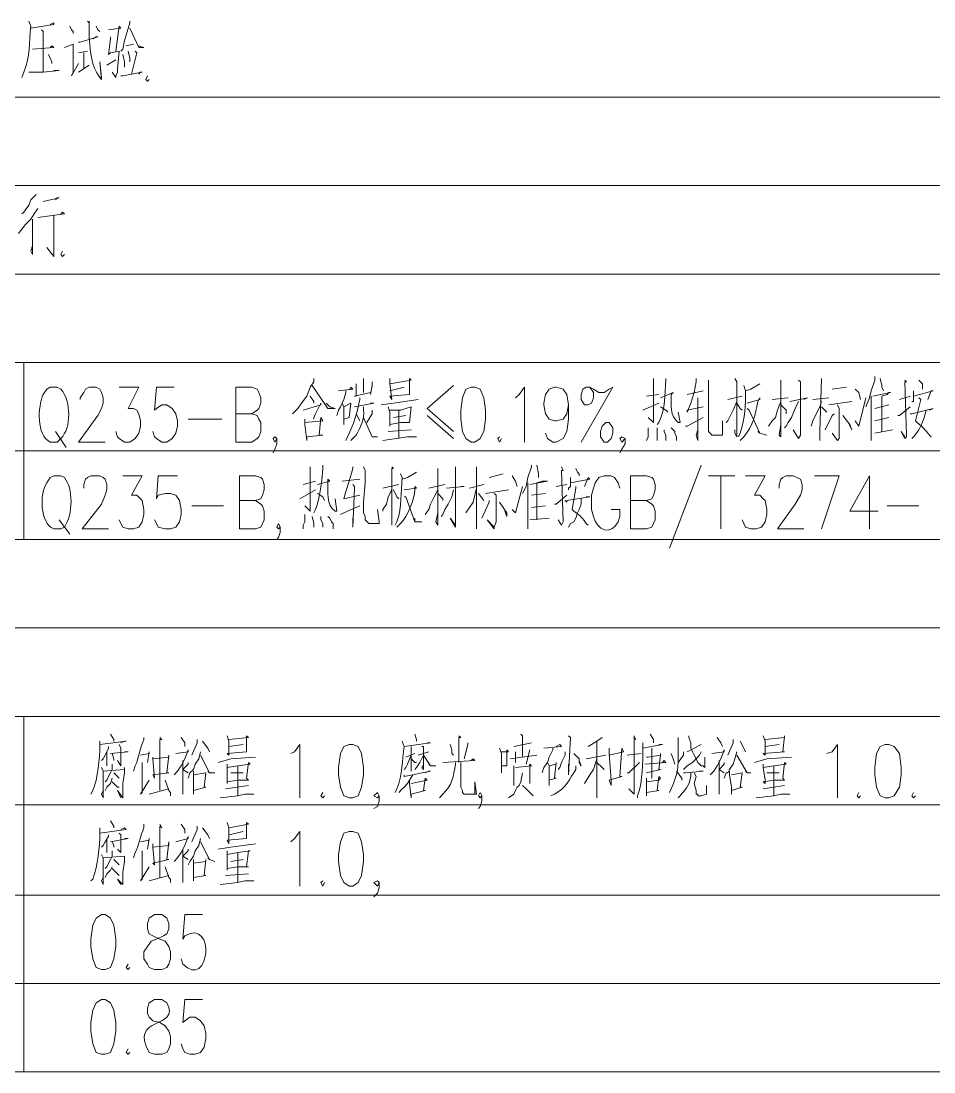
# Model space of a CAD drawing. Header units: millimetres. Extents: x 0 to 819, y 0 to 1152.
# Drawn here: x 638.4 to 731.2, y 905 to 1011.9 of the extents above; entities that cross this region are included whole.
import ezdxf

# ---------------------------------------------------------------- set-up
doc = ezdxf.new("R2010")
doc.units = ezdxf.units.MM
doc.layers.add('1', color=7, linetype='Continuous')

msp = doc.modelspace()

# ---------------------------------------------------------------- linework, layer by layer
at = {"layer": '1', "color": 0, "lineweight": 9}
for points in [[(639.36, 1011.201732), (641.7, 1011.561732), (641.7, 1011.741732), (641.34, 1011.561732)], [(649.44, 1011.921732), (649.44, 1011.741732), (649.08, 1010.481732), (648.9, 1009.941732), (648.72, 1009.041732), (648.54, 1008.861732)], [(640.44, 1011.021732), (640.62, 1010.841732), (640.62, 1010.841732), (640.62, 1006.701732)], [(643.32, 1011.381732), (643.5, 1011.021732), (643.68, 1010.841732), (643.68, 1010.661732)], [(646.02, 1011.381732), (646.2, 1011.021732), (646.38, 1010.841732)], [(647.28, 1011.021732), (648.54, 1011.201732), (648.36, 1011.381732), (648, 1008.861732)], [(649.44, 1011.201732), (650.34, 1009.221732), (650.88, 1009.221732), (650.34, 1009.401732)], [(639.54, 1009.041732), (641.7, 1009.221732), (641.52, 1009.401732), (641.34, 1009.221732)], [(642.78, 1009.221732), (643.68, 1009.581732), (643.68, 1009.581732), (643.68, 1009.401732), (643.68, 1006.701732), (643.5, 1006.341732), (644.22, 1007.601732)], [(644.22, 1009.761732), (644.4, 1009.761732), (644.4, 1009.761732), (646.2, 1010.301732), (646.02, 1010.301732), (645.66, 1010.121732)], [(647.46, 1010.301732), (647.46, 1010.121732), (647.28, 1008.501732), (647.28, 1008.501732), (647.46, 1008.681732), (648.36, 1008.861732), (648.36, 1008.861732), (648.18, 1007.061732), (648.18, 1006.701732), (648, 1006.341732), (648, 1006.161732), (647.64, 1006.701732)], [(649.8, 1009.581732), (649.08, 1009.401732)], [(641.16, 1008.501732), (641.34, 1008.141732), (641.52, 1007.781732), (641.52, 1007.601732)], [(644.22, 1008.681732), (645.12, 1008.861732)], [(644.76, 1008.681732), (644.76, 1007.061732)], [(648.72, 1008.501732), (648.9, 1007.781732), (648.9, 1007.241732)], [(649.26, 1008.861732), (649.44, 1008.141732), (649.44, 1007.781732)], [(649.98, 1008.861732), (650.16, 1008.681732), (649.62, 1006.521732)], [(644.22, 1006.701732), (645.3, 1007.421732)], [(647.1, 1007.421732), (648, 1007.961732)], [(639.18, 1006.701732), (640.62, 1006.701732), (642.24, 1006.881732), (642.06, 1006.881732), (641.7, 1006.881732)], [(648.54, 1006.341732), (648.54, 1006.341732), (648.72, 1006.341732), (650.7, 1006.701732), (650.52, 1006.701732), (650.34, 1006.521732)], [(651.24, 1006.341732), (651.06, 1005.981732), (651.24, 1005.801732), (651.42, 1005.981732)], [(819, 1004.181732), (569.34, 1004.181732)], [(819, 995.181732), (569.34, 995.181732)], [(639.9, 994.281732), (639.36, 993.741732), (639.18, 993.201732), (638.64, 992.481732), (638.46, 992.301732)], [(640.62, 993.561732), (642.24, 993.921732), (642.06, 993.921732), (641.88, 993.741732)], [(640.08, 992.841732), (639.72, 992.301732), (639.36, 991.761732), (638.82, 991.221732), (638.1, 990.321732)], [(640.08, 991.941732), (642.78, 992.301732), (642.6, 992.481732), (642.42, 992.301732)], [(639.54, 991.761732), (639.54, 988.161732), (639.36, 988.521732), (639.54, 989.061732)], [(641.7, 992.121732), (641.7, 987.981732), (640.98, 988.881732)], [(642.6, 988.521732), (642.42, 988.161732), (642.6, 987.981732), (642.78, 988.161732)], [(819, 977.181732), (569.34, 977.181732)], [(638.64, 977.181732), (638.64, 959.181732)], [(668.16, 975.561732), (668.16, 975.201732), (667.8, 974.661732), (667.44, 973.761732), (666.9, 973.041732), (666.54, 972.501732), (666, 971.961732)], [(673.2, 975.561732), (673.2, 975.201732), (673.2, 974.121732)], [(674.1, 975.201732), (674.1, 974.841732), (673.92, 973.941732)], [(675.9, 975.561732), (675.9, 975.021732), (676.08, 973.401732), (675.9, 973.761732), (677.88, 973.941732), (677.88, 973.941732), (677.88, 975.561732), (678.06, 975.381732), (675.9, 975.021732)], [(702.72, 975.561732), (702.72, 971.061732), (702.18, 971.601732)], [(707.04, 975.561732), (707.04, 975.201732), (706.86, 974.121732), (706.5, 973.041732), (706.14, 972.141732), (706.14, 972.141732), (706.14, 972.321732), (707.76, 972.681732)], [(708.3, 975.381732), (708.3, 975.201732), (708.3, 975.021732), (708.3, 973.941732), (708.3, 971.961732), (708.3, 970.881732), (708.3, 970.341732), (708.3, 970.161732), (708.48, 969.981732), (708.66, 969.801732), (709.02, 969.801732), (709.56, 969.801732), (709.74, 969.801732), (709.74, 969.801732), (709.74, 971.241732), (709.74, 969.801732)], [(711, 975.561732), (711.18, 975.201732), (711.18, 975.201732), (711.18, 969.621732), (711, 969.981732), (711, 970.341732)], [(715.68, 975.381732), (715.68, 975.201732), (715.68, 969.621732), (715.5, 969.801732), (715.68, 970.881732)], [(717.48, 975.381732), (717.66, 975.201732), (717.66, 969.801732), (717.48, 969.441732), (717.48, 969.441732), (716.94, 970.341732), (717.48, 969.441732)], [(719.82, 975.561732), (719.64, 970.161732), (719.64, 969.261732), (719.64, 969.621732), (719.64, 970.341732)], [(725.22, 975.741732), (725.22, 975.381732), (724.86, 974.301732), (724.68, 973.581732), (724.32, 972.681732)], [(725.76, 975.561732), (725.94, 974.841732), (725.94, 974.661732), (726.12, 974.301732)], [(728.28, 975.381732), (728.46, 975.201732), (728.28, 975.201732), (728.46, 969.801732), (728.46, 969.621732), (728.28, 969.441732), (727.92, 970.161732), (728.28, 969.621732)], [(729.72, 975.381732), (730.08, 975.021732), (730.08, 974.841732), (730.08, 974.481732)], [(644.4, 973.401732), (644.4, 973.581732), (644.76, 974.121732), (644.94, 974.481732), (645.3, 974.661732), (646.02, 974.661732), (646.38, 974.481732), (646.56, 974.121732), (646.74, 973.581732), (646.74, 973.041732), (646.56, 972.501732), (646.2, 971.781732), (644.22, 969.081732), (646.92, 969.081732)], [(648.36, 974.661732), (650.34, 974.661732), (649.26, 972.501732), (649.8, 972.501732), (650.16, 972.321732), (650.34, 971.961732), (650.52, 971.241732), (650.52, 970.701732), (650.34, 969.981732), (649.98, 969.441732), (649.44, 969.081732), (648.9, 969.081732), (648.36, 969.441732), (648.18, 969.621732), (648, 970.161732)], [(653.94, 974.661732), (652.14, 974.661732), (651.96, 972.321732), (652.14, 972.501732), (652.68, 972.861732), (653.22, 972.861732), (653.76, 972.501732), (654.12, 971.961732), (654.3, 971.241732), (654.3, 970.701732), (654.12, 969.981732), (653.76, 969.441732), (653.22, 969.081732), (652.68, 969.081732), (652.14, 969.441732), (651.96, 969.621732), (651.78, 970.161732)], [(660.24, 969.081732), (660.24, 974.661732), (661.86, 974.661732), (662.4, 974.481732), (662.58, 974.121732), (662.76, 973.581732), (662.76, 973.041732), (662.58, 972.501732), (662.4, 972.321732), (661.86, 971.961732), (660.24, 971.961732)], [(667.98, 974.841732), (669.6, 972.501732), (670.32, 972.501732), (669.78, 972.681732), (669.42, 973.041732)], [(671.4, 974.301732), (671.4, 974.121732), (671.22, 973.401732), (670.86, 972.681732), (670.68, 972.321732), (670.5, 971.781732)], [(670.68, 974.301732), (672.12, 974.481732), (671.94, 974.661732), (671.94, 974.481732), (671.76, 974.481732)], [(672.48, 975.021732), (672.48, 973.761732), (672.3, 973.761732), (673.92, 974.121732)], [(675.9, 974.301732), (677.34, 974.661732)], [(682.38, 970.161732), (679.68, 972.501732), (682.38, 974.841732)], [(684.18, 974.661732), (683.64, 974.481732), (683.28, 973.581732), (683.1, 972.321732), (683.1, 971.421732), (683.28, 970.161732), (683.64, 969.441732), (684.18, 969.081732), (684.54, 969.081732), (685.08, 969.441732), (685.44, 970.161732), (685.62, 971.421732), (685.62, 972.321732), (685.44, 973.581732), (685.08, 974.481732), (684.54, 974.661732), (684.18, 974.661732)], [(688.68, 973.581732), (689.04, 973.941732), (689.58, 974.661732), (689.58, 969.081732)], [(694.08, 972.861732), (693.9, 971.961732), (693.54, 971.421732), (692.82, 971.241732), (692.64, 971.241732), (692.1, 971.421732), (691.74, 971.961732), (691.56, 972.861732), (691.56, 973.041732), (691.74, 973.941732), (692.1, 974.481732), (692.64, 974.661732), (692.82, 974.661732), (693.54, 974.481732), (693.9, 973.941732), (694.08, 972.861732), (694.08, 971.421732), (693.9, 970.161732), (693.54, 969.441732), (692.82, 969.081732), (692.46, 969.081732), (691.92, 969.441732), (691.74, 969.981732)], [(695.34, 969.081732), (698.58, 974.661732)], [(696.24, 974.661732), (696.6, 974.121732), (696.6, 973.581732), (696.42, 973.041732), (696.06, 972.861732), (695.7, 972.861732), (695.34, 973.401732), (695.34, 973.941732), (695.52, 974.481732), (695.88, 974.661732), (696.24, 974.661732), (696.6, 974.481732), (697.14, 974.121732), (697.68, 974.121732), (698.22, 974.481732), (698.58, 974.661732)], [(706.14, 973.941732), (707.76, 974.301732)], [(713.52, 975.021732), (712.62, 974.481732), (712.08, 974.301732)], [(720.9, 974.481732), (722.34, 974.661732)], [(723.24, 974.481732), (723.6, 974.121732), (723.78, 973.401732)], [(725.04, 973.761732), (726.84, 974.121732), (726.66, 974.121732), (726.48, 973.941732), (725.94, 973.761732), (725.94, 970.161732)], [(729.18, 974.301732), (729.18, 973.761732), (729.18, 973.401732), (729.18, 973.221732), (729, 973.221732)], [(729.18, 973.761732), (731.16, 974.301732), (730.98, 974.301732), (730.62, 973.401732)], [(667.08, 972.321732), (668.88, 972.861732), (668.88, 973.041732), (668.34, 971.961732), (668.16, 971.601732), (668.16, 971.421732)], [(667.8, 973.761732), (668.16, 973.221732), (668.16, 973.041732)], [(671.04, 973.041732), (671.22, 972.681732), (671.22, 970.881732), (671.22, 971.421732), (671.76, 971.601732), (671.76, 971.601732), (671.94, 973.041732), (671.94, 973.041732), (671.22, 972.681732)], [(672.3, 972.681732), (674.28, 973.041732), (674.1, 973.041732), (673.92, 973.041732)], [(675, 972.861732), (676.26, 973.041732), (678.78, 973.401732)], [(701.64, 972.321732), (703.26, 973.041732)], [(702, 973.761732), (703.26, 973.941732)], [(707.22, 973.581732), (707.22, 969.261732), (707.04, 969.801732), (707.22, 970.341732)], [(711.18, 973.221732), (710.82, 972.321732), (710.46, 971.601732), (710.28, 971.241732), (710.1, 971.061732)], [(710.28, 973.401732), (711.72, 973.761732)], [(711.18, 973.041732), (711.54, 972.501732), (711.72, 972.321732)], [(715.68, 973.221732), (715.32, 972.321732), (715.14, 971.601732), (714.78, 971.241732), (714.42, 970.701732)], [(714.78, 973.401732), (716.4, 973.581732)], [(717.48, 973.221732), (717.12, 972.501732), (716.76, 971.601732), (716.4, 971.061732), (716.22, 970.701732), (716.04, 970.521732)], [(716.58, 973.221732), (718.38, 973.581732), (718.38, 973.581732), (718.02, 973.401732)], [(719.82, 973.221732), (719.64, 972.681732), (719.28, 971.961732), (718.92, 971.241732), (718.74, 970.701732)], [(718.92, 973.401732), (720.54, 973.581732)], [(720.54, 972.861732), (722.88, 973.221732)], [(723.24, 971.241732), (723.24, 971.241732), (723.6, 970.701732), (724.32, 973.581732)], [(724.86, 973.761732), (724.86, 970.341732), (724.86, 969.621732), (724.86, 969.261732), (724.86, 969.621732)], [(727.74, 973.401732), (728.82, 973.761732)], [(661.86, 971.961732), (662.4, 971.781732), (662.58, 971.421732), (662.76, 971.061732), (662.76, 970.161732), (662.58, 969.621732), (662.4, 969.441732), (661.86, 969.081732), (660.24, 969.081732)], [(672.48, 971.961732), (672.84, 971.241732)], [(674.1, 972.321732), (674.1, 971.961732), (673.56, 971.061732)], [(675.72, 972.681732), (675.9, 972.141732), (675.9, 971.061732), (675.9, 970.701732), (675.9, 970.881732), (676.98, 971.061732), (677.88, 971.061732), (677.88, 971.061732), (678.06, 972.681732), (678.06, 972.681732), (676.98, 972.321732), (675.9, 972.321732)], [(676.8, 972.321732), (676.8, 969.441732)], [(703.44, 972.681732), (703.98, 972.321732), (704.16, 972.141732)], [(712.26, 972.501732), (712.44, 972.321732), (713.52, 969.981732), (714.24, 969.801732), (713.52, 969.981732), (713.34, 970.161732)], [(715.68, 972.861732), (716.22, 972.321732), (716.22, 971.961732)], [(719.82, 972.681732), (720.36, 972.141732)], [(721.08, 971.961732), (720.9, 971.781732), (720.18, 970.341732)], [(721.44, 972.861732), (721.62, 972.501732), (721.62, 969.441732), (721.44, 969.261732), (720.9, 969.981732), (721.44, 969.261732)], [(725.22, 972.501732), (726.66, 972.861732)], [(727.56, 971.781732), (727.74, 971.781732), (728.82, 972.681732)], [(728.82, 971.961732), (728.82, 971.961732), (729, 971.961732), (731.16, 972.501732), (730.8, 972.321732)], [(655.38, 971.421732), (658.8, 971.421732)], [(667.26, 971.421732), (667.26, 970.881732), (667.44, 969.261732), (667.44, 969.621732), (669.06, 969.801732), (668.7, 969.801732), (668.88, 971.601732), (669.06, 971.241732), (667.26, 971.061732)], [(673.2, 971.601732), (674.1, 969.621732), (674.64, 969.621732), (674.1, 969.621732), (673.92, 969.981732)], [(676.26, 971.601732), (677.52, 971.781732)], [(682.38, 969.441732), (679.68, 971.781732)], [(697.86, 971.061732), (697.5, 970.701732), (697.32, 970.161732), (697.32, 969.621732), (697.68, 969.081732), (698.04, 969.081732), (698.4, 969.441732), (698.58, 969.981732), (698.58, 970.521732), (698.22, 971.061732), (697.86, 971.061732)], [(705.96, 970.701732), (706.14, 970.701732), (707.76, 971.601732)], [(721.98, 971.781732), (722.7, 970.881732), (722.88, 970.341732), (722.52, 971.061732)], [(725.22, 971.241732), (726.66, 971.601732)], [(641.88, 970.161732), (642.96, 968.541732)], [(675.72, 970.161732), (678.06, 970.341732)], [(702.18, 970.521732), (702.18, 970.341732), (702.18, 969.801732), (702.18, 969.621732), (702, 969.261732)], [(703.08, 970.521732), (703.08, 969.801732), (703.08, 969.261732)], [(703.8, 970.341732), (703.8, 970.161732), (703.98, 969.801732), (703.98, 969.621732), (703.98, 969.261732)], [(704.52, 970.521732), (704.88, 970.161732), (704.88, 969.981732), (705.06, 969.621732), (705.06, 969.441732), (705.06, 969.261732)], [(725.22, 969.981732), (727.02, 970.341732)], [(664.38, 969.441732), (664.2, 969.081732), (664.02, 969.441732), (664.2, 969.621732), (664.38, 969.441732), (664.38, 968.901732), (664.2, 968.361732), (664.02, 968.001732)], [(675.18, 969.261732), (677.7, 969.621732), (678.6, 969.621732), (677.88, 969.621732)], [(687.06, 969.621732), (686.88, 969.441732), (687.06, 969.081732), (687.24, 969.441732)], [(699.84, 969.441732), (699.48, 969.081732), (699.3, 969.441732), (699.48, 969.621732), (699.84, 969.441732), (699.84, 968.901732), (699.48, 968.361732), (699.3, 968.001732)], [(819, 968.181732), (569.34, 968.181732)], [(667.8, 966.561732), (667.8, 962.781732), (667.8, 962.241732), (667.8, 962.061732), (667.26, 962.601732)], [(672.12, 966.561732), (672.12, 966.381732), (671.76, 965.121732), (671.4, 964.041732), (671.22, 963.321732), (671.22, 963.321732), (672.84, 963.681732)], [(673.2, 966.561732), (673.38, 966.201732), (673.38, 966.201732), (673.38, 964.941732), (673.2, 962.961732), (673.2, 961.881732), (673.38, 961.521732), (673.38, 961.161732), (673.74, 960.801732), (673.92, 960.801732), (674.46, 960.801732), (674.82, 960.801732), (674.82, 960.981732), (674.64, 962.241732), (674.82, 960.981732)], [(676.08, 966.561732), (676.26, 966.381732), (676.08, 966.381732), (676.08, 960.621732), (676.08, 960.981732), (676.08, 961.341732)], [(682.56, 966.561732), (682.56, 960.621732), (682.56, 960.441732), (682.02, 961.341732), (682.56, 960.621732)], [(684.72, 966.561732), (684.72, 961.161732), (684.72, 960.261732), (684.72, 960.801732), (684.72, 961.341732)], [(690.3, 966.741732), (690.3, 966.561732), (689.94, 965.481732), (689.76, 964.581732), (689.4, 963.861732)], [(690.84, 966.741732), (691.02, 965.841732), (691.02, 965.481732)], [(693.36, 966.561732), (693.54, 966.201732), (693.36, 966.201732), (693.54, 960.981732), (693.36, 960.621732), (693.36, 960.621732), (693, 961.161732), (693.36, 960.621732)], [(707.58, 966.741732), (704.34, 958.281732)], [(644.76, 964.401732), (644.76, 964.761732), (644.94, 965.301732), (645.12, 965.481732), (645.48, 965.661732), (646.38, 965.661732), (646.74, 965.481732), (646.92, 965.301732), (647.1, 964.761732), (647.1, 964.221732), (646.92, 963.681732), (646.56, 962.781732), (644.58, 960.261732), (647.28, 960.261732)], [(648.72, 965.661732), (650.7, 965.661732), (649.62, 963.681732), (650.16, 963.681732), (650.52, 963.321732), (650.7, 963.141732), (650.88, 962.241732), (650.88, 961.701732), (650.7, 960.981732), (650.34, 960.441732), (649.8, 960.261732), (649.26, 960.261732), (648.72, 960.441732), (648.54, 960.801732), (648.36, 961.161732)], [(654.3, 965.661732), (652.32, 965.661732), (652.14, 963.321732), (652.32, 963.681732), (653.04, 963.861732), (653.58, 963.861732), (654.12, 963.681732), (654.48, 963.141732), (654.66, 962.241732), (654.66, 961.701732), (654.48, 960.981732), (654.12, 960.441732), (653.58, 960.261732), (653.04, 960.261732), (652.32, 960.441732), (652.14, 960.801732), (651.96, 961.161732)], [(660.6, 960.261732), (660.6, 965.661732), (662.22, 965.661732), (662.76, 965.481732), (662.94, 965.301732), (663.12, 964.761732), (663.12, 964.221732), (662.94, 963.681732), (662.76, 963.321732), (662.22, 963.141732), (660.6, 963.141732)], [(678.6, 966.021732), (677.7, 965.481732), (677.16, 965.301732)], [(680.76, 966.381732), (680.76, 966.201732), (680.76, 960.621732), (680.58, 960.981732), (680.76, 961.881732)], [(685.98, 965.481732), (687.42, 965.841732)], [(688.32, 965.661732), (688.68, 965.121732), (688.86, 964.581732)], [(694.8, 966.381732), (694.98, 966.021732), (695.16, 965.841732), (695.16, 965.661732)], [(700.38, 960.261732), (700.38, 965.661732), (702, 965.661732), (702.54, 965.481732), (702.72, 965.301732), (702.9, 964.761732), (702.9, 964.221732), (702.72, 963.681732), (702.54, 963.321732), (702, 963.141732), (700.38, 963.141732)], [(708.3, 965.661732), (711, 965.661732)], [(709.56, 965.661732), (709.56, 960.261732)], [(712.08, 965.661732), (714.06, 965.661732), (712.98, 963.681732), (713.52, 963.681732), (713.88, 963.321732), (714.06, 963.141732), (714.24, 962.241732), (714.24, 961.701732), (714.06, 960.981732), (713.7, 960.441732), (713.16, 960.261732), (712.62, 960.261732), (712.08, 960.441732), (711.9, 960.801732), (711.72, 961.161732)], [(715.5, 964.401732), (715.5, 964.761732), (715.68, 965.301732), (715.86, 965.481732), (716.22, 965.661732), (716.94, 965.661732), (717.3, 965.481732), (717.66, 965.301732), (717.84, 964.761732), (717.84, 964.221732), (717.66, 963.681732), (717.12, 962.781732), (715.32, 960.261732), (718.02, 960.261732)], [(719.1, 965.661732), (721.62, 965.661732), (719.82, 960.261732)], [(724.68, 965.661732), (722.7, 962.061732), (725.58, 962.061732)], [(724.68, 965.661732), (724.68, 960.261732)], [(667.08, 964.761732), (668.34, 965.121732)], [(671.04, 965.121732), (672.84, 965.301732)], [(672.12, 964.761732), (672.3, 964.581732), (672.3, 964.401732), (672.12, 960.441732), (672.12, 960.801732), (672.12, 961.341732)], [(675.18, 964.401732), (676.8, 964.761732)], [(679.86, 964.401732), (681.48, 964.761732)], [(681.66, 964.401732), (683.46, 964.581732), (683.28, 964.581732), (683.1, 964.581732)], [(684, 964.401732), (685.44, 964.761732)], [(688.32, 962.241732), (688.32, 962.241732), (688.68, 961.881732), (689.4, 964.581732)], [(689.94, 964.941732), (689.94, 961.341732), (689.94, 960.801732), (689.94, 960.261732), (689.94, 960.621732)], [(690.12, 964.761732), (691.92, 965.121732), (691.74, 965.121732), (691.38, 965.121732), (690.84, 964.941732), (690.84, 961.161732)], [(692.82, 964.581732), (693.9, 964.761732)], [(694.26, 965.481732), (694.26, 964.941732), (694.26, 964.581732), (694.08, 964.401732), (694.08, 964.221732)], [(694.26, 964.941732), (696.24, 965.301732), (696.06, 965.481732), (695.7, 964.581732)], [(666.72, 963.321732), (668.34, 964.221732)], [(668.52, 963.861732), (669.06, 963.501732), (669.24, 963.141732)], [(676.08, 964.221732), (675.72, 963.501732), (675.54, 962.781732), (675.18, 962.241732), (675.18, 962.061732)], [(676.26, 964.221732), (676.62, 963.501732), (676.8, 963.321732)], [(677.34, 963.501732), (677.52, 963.501732), (678.42, 960.981732), (679.14, 960.981732), (678.42, 960.981732), (678.42, 961.341732)], [(680.76, 964.221732), (680.4, 963.501732), (680.04, 962.781732), (679.86, 962.241732), (679.5, 961.701732)], [(680.76, 963.861732), (681.3, 963.321732), (681.3, 963.141732)], [(682.38, 964.221732), (682.2, 963.501732), (681.84, 962.781732), (681.48, 962.241732), (681.3, 961.701732), (681.12, 961.521732)], [(684.72, 964.401732), (684.54, 963.681732), (684.36, 962.961732), (684, 962.421732), (683.64, 961.881732)], [(684.9, 963.861732), (685.44, 963.141732)], [(685.62, 963.861732), (687.96, 964.221732)], [(686.52, 963.861732), (686.7, 963.681732), (686.7, 960.981732), (686.52, 960.441732), (686.52, 960.261732), (685.8, 961.161732), (686.52, 960.441732)], [(690.3, 963.681732), (691.74, 963.861732)], [(692.64, 962.781732), (692.82, 962.781732), (693.9, 963.681732)], [(693.72, 963.141732), (693.9, 962.961732), (693.9, 963.141732), (696.24, 963.501732), (696.06, 963.501732), (695.88, 963.501732)], [(655.74, 962.601732), (658.98, 962.601732)], [(662.22, 963.141732), (662.76, 962.781732), (662.94, 962.601732), (663.12, 962.061732), (663.12, 961.161732), (662.94, 960.801732), (662.76, 960.441732), (662.22, 960.261732), (660.6, 960.261732)], [(670.86, 961.701732), (671.22, 961.881732), (672.84, 962.601732)], [(685.98, 963.141732), (685.98, 962.961732), (685.26, 961.341732)], [(687.06, 962.961732), (687.78, 961.881732), (687.78, 961.521732), (687.6, 962.061732)], [(690.3, 962.421732), (691.74, 962.601732)], [(695.34, 963.321732), (695.34, 962.781732), (695.16, 962.241732), (694.98, 961.881732), (694.8, 961.341732), (694.62, 960.981732), (694.26, 960.801732), (694.08, 960.441732)], [(702, 963.141732), (702.54, 962.781732), (702.72, 962.601732), (702.9, 962.061732), (702.9, 961.161732), (702.72, 960.801732), (702.54, 960.441732), (702, 960.261732), (700.38, 960.261732)], [(726.48, 962.601732), (729.72, 962.601732)], [(667.26, 961.701732), (667.26, 960.981732), (667.08, 960.621732), (667.08, 960.261732)], [(667.98, 961.521732), (668.16, 960.801732), (668.16, 960.441732)], [(668.88, 961.521732), (668.88, 961.161732), (669.06, 960.801732), (669.06, 960.441732)], [(669.6, 961.521732), (669.78, 961.341732), (669.96, 960.981732), (670.14, 960.801732), (670.14, 960.441732), (670.14, 960.261732)], [(690.12, 961.161732), (692.1, 961.341732)], [(642.24, 961.161732), (643.32, 959.721732)], [(664.74, 960.441732), (664.56, 960.261732), (664.38, 960.441732), (664.56, 960.801732), (664.74, 960.441732), (664.74, 959.901732), (664.56, 959.361732), (664.38, 959.181732)], [(819, 959.181732), (569.34, 959.181732)], [(819, 941.181732), (569.34, 941.181732)], [(638.64, 941.181732), (638.64, 905.001732)], [(647.46, 939.381732), (647.82, 938.841732), (647.82, 938.661732)], [(652.5, 939.021732), (652.68, 938.841732), (652.5, 938.841732), (652.5, 933.621732)], [(654.66, 939.021732), (655.02, 938.481732), (655.02, 938.121732)], [(656.28, 938.841732), (656.28, 938.481732), (655.74, 937.221732)], [(659.34, 939.201732), (659.52, 938.661732), (659.52, 937.221732), (659.34, 937.401732), (661.32, 937.581732), (661.32, 937.581732), (661.32, 939.201732), (661.5, 939.021732), (659.52, 938.841732)], [(678.42, 939.381732), (678.6, 938.841732), (678.6, 938.661732)], [(682.92, 939.201732), (683.1, 939.021732), (682.92, 939.021732), (682.92, 938.841732), (682.92, 936.501732)], [(689.22, 939.381732), (689.4, 939.201732), (689.4, 939.201732), (689.4, 937.041732)], [(694.08, 939.201732), (694.26, 939.021732), (694.26, 939.021732), (694.08, 935.241732), (694.08, 935.601732), (694.08, 936.321732)], [(697.5, 939.021732), (696.96, 938.661732), (696.42, 938.301732), (696.06, 938.121732)], [(700.74, 939.201732), (700.74, 939.021732), (700.92, 938.841732), (700.74, 939.021732), (700.74, 933.261732), (700.2, 933.801732)], [(702.36, 939.381732), (702.72, 938.841732), (702.72, 938.481732)], [(706.32, 939.201732), (706.32, 939.021732), (706.5, 938.481732), (706.5, 937.941732), (706.68, 937.581732), (706.86, 937.221732), (707.04, 936.861732), (707.22, 936.501732), (707.4, 936.321732), (707.58, 936.141732), (707.76, 936.141732), (707.94, 935.961732), (707.94, 937.041732), (707.94, 936.141732)], [(709.2, 939.021732), (709.56, 938.481732), (709.74, 938.121732)], [(710.82, 938.841732), (710.82, 938.481732), (710.28, 937.221732)], [(713.88, 939.201732), (714.06, 938.661732), (714.06, 937.221732), (713.88, 937.401732), (716.04, 937.581732), (715.86, 937.581732), (716.04, 939.201732), (716.04, 939.021732), (714.06, 938.841732)], [(646.38, 938.301732), (649.08, 938.661732), (648.9, 938.661732), (648.54, 938.481732)], [(647.28, 938.121732), (647.28, 937.941732), (646.92, 937.221732), (646.74, 936.861732), (646.56, 936.681732)], [(648.36, 938.301732), (648.54, 937.941732), (648.54, 936.141732), (648.18, 936.681732)], [(654.12, 937.401732), (655.38, 937.581732), (655.38, 937.761732), (655.02, 936.861732), (654.66, 936.141732), (654.3, 935.601732), (653.94, 935.241732)], [(656.82, 938.661732), (657.36, 937.941732), (657.54, 937.581732)], [(659.52, 938.121732), (660.96, 938.301732)], [(665.82, 937.401732), (666.18, 937.581732), (666.72, 938.301732), (666.72, 932.901732)], [(671.76, 938.301732), (671.22, 938.121732), (670.86, 937.401732), (670.68, 935.961732), (670.68, 935.241732), (670.86, 933.981732), (671.22, 933.081732), (671.76, 932.901732), (672.12, 932.901732), (672.66, 933.081732), (673.02, 933.981732), (673.2, 935.241732), (673.2, 935.961732), (673.02, 937.401732), (672.66, 938.121732), (672.12, 938.301732), (671.76, 938.301732)], [(677.34, 938.121732), (680.04, 938.481732), (680.04, 938.481732), (679.68, 938.481732)], [(678.06, 938.121732), (678.06, 937.941732), (678.06, 935.601732), (678.06, 935.961732)], [(679.14, 938.121732), (679.32, 938.121732), (679.32, 935.781732), (679.14, 935.961732), (679.32, 936.321732)], [(682.02, 938.301732), (682.2, 937.761732), (682.2, 937.401732), (682.38, 937.221732)], [(683.82, 938.481732), (683.82, 938.301732), (683.46, 936.861732)], [(687.06, 937.941732), (687.24, 937.401732), (687.24, 935.421732), (687.24, 936.141732), (687.78, 936.141732), (687.78, 936.141732), (687.78, 937.761732), (687.96, 937.581732), (687.24, 937.581732)], [(688.5, 938.121732), (688.5, 938.121732), (690.3, 938.481732)], [(690.12, 937.761732), (689.76, 936.321732)], [(692.46, 937.941732), (692.46, 937.761732), (692.1, 937.041732), (691.92, 936.501732), (691.56, 935.961732), (691.38, 935.421732)], [(691.56, 937.941732), (693.36, 938.121732), (693.18, 938.301732), (692.82, 938.121732)], [(696.96, 938.661732), (696.96, 932.901732), (696.96, 933.261732), (696.96, 933.801732)], [(698.22, 937.941732), (698.22, 937.401732), (698.4, 934.701732), (698.4, 934.161732), (698.22, 934.701732), (699.48, 935.061732), (699.3, 935.061732), (699.48, 937.941732), (699.66, 937.581732), (698.22, 937.221732)], [(701.64, 937.941732), (703.62, 938.301732), (703.26, 938.301732)], [(702.54, 937.941732), (702.54, 937.761732), (702.54, 934.881732)], [(707.58, 938.301732), (707.58, 938.301732), (706.14, 937.581732)], [(708.66, 937.401732), (709.92, 937.581732), (709.92, 937.761732), (709.56, 936.861732), (709.2, 936.141732), (708.84, 935.601732), (708.48, 935.241732)], [(711.54, 938.661732), (711.9, 937.941732), (712.08, 937.581732)], [(714.06, 938.121732), (715.5, 938.301732)], [(720.36, 937.401732), (720.9, 937.581732), (721.44, 938.301732), (721.44, 932.901732)], [(726.3, 938.301732), (725.76, 938.121732), (725.4, 937.401732), (725.22, 935.961732), (725.22, 935.241732), (725.4, 933.981732), (725.76, 933.081732), (726.3, 932.901732), (726.66, 932.901732), (727.2, 933.081732), (727.74, 933.981732), (727.92, 935.241732), (727.92, 935.961732), (727.74, 937.401732), (727.2, 938.121732), (726.66, 938.301732), (726.3, 938.301732)], [(647.1, 937.581732), (647.1, 936.141732)], [(647.46, 937.401732), (649.26, 937.581732), (648.9, 937.581732)], [(647.64, 937.401732), (647.82, 936.861732), (647.82, 936.681732)], [(650.52, 937.221732), (651.42, 937.401732), (651.42, 937.581732), (651.24, 936.501732)], [(651.78, 937.041732), (651.78, 936.861732), (651.96, 934.881732), (651.78, 935.241732), (653.4, 935.421732), (653.22, 935.421732), (653.4, 937.221732), (653.4, 937.041732), (651.78, 936.861732)], [(654.84, 936.681732), (654.84, 933.261732), (654.84, 933.981732)], [(656.64, 937.581732), (656.46, 936.861732), (656.1, 936.321732), (655.92, 935.781732), (655.56, 935.421732), (655.56, 935.421732), (655.38, 934.881732)], [(656.64, 937.221732), (657.54, 935.421732), (658.08, 935.421732), (657.54, 935.421732), (657.36, 935.601732)], [(658.44, 936.501732), (659.7, 936.861732), (662.22, 937.041732)], [(678.06, 937.221732), (677.7, 936.321732), (677.52, 935.961732), (677.34, 935.781732)], [(678.42, 937.401732), (677.52, 937.041732)], [(678.06, 936.861732), (678.42, 936.501732), (678.6, 936.501732)], [(679.32, 937.221732), (678.96, 936.501732), (678.6, 935.961732), (678.42, 935.781732)], [(679.86, 937.581732), (678.78, 937.221732)], [(679.32, 937.221732), (680.04, 936.141732), (680.58, 936.141732), (680.04, 936.141732), (679.86, 936.321732)], [(681.3, 936.501732), (684.54, 936.681732), (684.36, 936.861732), (684.18, 936.681732)], [(688.14, 936.861732), (690.84, 937.221732)], [(688.68, 937.581732), (688.68, 936.501732)], [(693.72, 937.581732), (693.72, 937.221732), (693.36, 936.501732), (693.18, 935.961732), (693, 935.781732)], [(694.62, 937.401732), (695.16, 936.861732), (695.16, 936.501732), (695.34, 936.141732), (695.16, 936.681732)], [(696.96, 936.861732), (696.78, 936.321732), (696.6, 935.781732), (696.24, 935.241732), (695.7, 934.341732)], [(697.86, 937.221732), (695.88, 936.861732)], [(700.02, 937.221732), (701.46, 937.401732)], [(701.82, 936.321732), (703.98, 936.501732), (703.8, 936.681732), (703.62, 936.501732)], [(702, 937.041732), (702, 937.041732), (702.18, 937.041732), (703.44, 937.221732), (703.44, 937.401732), (703.44, 937.221732), (703.26, 935.781732), (703.44, 935.781732), (702, 935.421732)], [(704.52, 937.401732), (704.7, 936.861732), (704.88, 936.321732)], [(705.78, 937.581732), (705.78, 937.221732), (705.24, 936.501732)], [(707.58, 937.581732), (707.4, 937.221732), (707.04, 936.861732), (706.68, 936.501732), (706.14, 936.141732), (705.96, 935.961732), (705.78, 935.781732)], [(709.38, 936.681732), (709.38, 933.261732), (709.38, 933.441732), (709.38, 933.981732)], [(711.18, 937.581732), (711, 936.861732), (710.82, 936.321732), (710.46, 935.781732), (710.28, 935.421732), (710.1, 935.421732), (709.92, 934.881732)], [(711.18, 937.221732), (712.26, 935.421732), (712.62, 935.421732), (712.26, 935.421732), (712.08, 935.601732)], [(712.98, 936.501732), (714.24, 936.861732), (716.76, 937.041732)], [(646.56, 935.961732), (646.74, 935.601732), (646.74, 932.901732), (646.56, 933.261732), (646.74, 933.621732)], [(646.74, 935.601732), (648.9, 935.781732), (648.9, 935.961732), (648.9, 935.421732), (648.72, 934.341732), (648.72, 933.621732), (648.72, 932.901732), (648.18, 933.621732), (648.54, 932.901732)], [(647.64, 936.321732), (647.64, 935.781732), (647.46, 935.421732), (647.28, 935.061732), (647.1, 934.701732), (646.92, 934.521732)], [(650.7, 936.501732), (650.7, 936.141732), (650.7, 936.321732), (650.7, 933.441732), (650.52, 933.261732), (651.42, 934.701732)], [(655.38, 936.501732), (655.38, 936.321732), (654.84, 935.781732), (655.38, 935.421732)], [(655.92, 935.601732), (655.92, 935.241732), (655.92, 933.981732), (655.92, 933.261732), (655.92, 933.621732), (657.18, 933.981732), (657, 933.981732), (657.18, 935.421732), (657.18, 935.421732), (655.92, 935.241732)], [(659.34, 936.321732), (659.34, 935.961732), (659.34, 934.701732), (659.34, 934.341732), (659.34, 934.521732), (660.42, 934.701732), (661.5, 934.701732), (661.32, 934.881732), (661.5, 936.501732), (661.68, 936.321732), (660.42, 936.141732), (659.34, 935.961732)], [(660.42, 936.141732), (660.42, 933.081732)], [(677.34, 935.241732), (677.34, 935.061732), (680.04, 935.601732), (679.86, 935.601732), (679.5, 935.421732)], [(683.1, 936.501732), (683.1, 933.981732), (683.28, 933.621732), (683.28, 933.441732), (683.46, 933.261732), (683.82, 933.261732), (684.18, 933.261732), (684.72, 933.261732), (684.54, 934.521732), (684.54, 933.261732)], [(688.5, 936.141732), (688.5, 935.961732), (688.5, 934.161732), (688.5, 934.701732)], [(688.68, 935.961732), (690.3, 936.141732), (690.12, 936.321732), (690.12, 934.701732), (690.12, 934.341732)], [(691.92, 936.501732), (692.1, 936.141732), (692.1, 934.161732), (692.1, 934.701732), (692.82, 934.881732), (692.64, 934.881732), (692.82, 936.501732), (692.82, 936.321732), (692.1, 936.141732)], [(696.96, 936.501732), (697.5, 935.961732), (697.68, 935.781732)], [(700.02, 935.421732), (700.2, 935.421732), (700.2, 935.421732), (701.28, 936.501732)], [(705.06, 935.601732), (705.6, 934.881732), (705.6, 934.701732)], [(705.78, 935.421732), (705.96, 935.421732), (707.76, 935.601732), (707.58, 935.601732), (707.4, 935.601732)], [(709.92, 936.501732), (709.92, 936.321732), (709.38, 935.781732), (709.92, 935.421732)], [(710.46, 935.601732), (710.46, 935.241732), (710.64, 933.981732), (710.64, 933.261732), (710.64, 933.621732), (711.72, 933.981732), (711.54, 933.981732), (711.72, 935.421732), (711.72, 935.421732), (710.64, 935.241732)], [(713.88, 936.321732), (713.88, 935.961732), (714.06, 934.701732), (714.06, 934.341732), (713.88, 934.521732), (714.96, 934.701732), (716.04, 934.701732), (715.86, 934.881732), (716.04, 936.501732), (716.22, 936.321732), (714.96, 936.141732), (713.88, 935.961732)], [(714.96, 936.141732), (714.96, 933.081732)], [(647.64, 934.881732), (647.46, 934.341732), (647.1, 933.981732), (646.92, 933.621732)], [(647.64, 934.521732), (648.18, 933.981732), (648.36, 933.981732)], [(647.82, 935.421732), (648.36, 934.881732)], [(653.04, 934.701732), (653.4, 933.621732), (653.58, 933.441732), (653.58, 933.081732)], [(659.7, 935.421732), (660.96, 935.421732)], [(678.24, 935.241732), (677.88, 934.701732), (677.7, 934.341732), (677.34, 933.981732), (677.16, 933.801732), (676.8, 933.441732)], [(677.88, 934.701732), (677.88, 934.341732), (678.06, 932.901732), (678.06, 933.261732), (679.5, 933.621732), (679.32, 933.621732), (679.5, 934.881732), (679.68, 934.701732), (678.06, 934.341732)], [(689.4, 935.421732), (689.22, 934.521732), (689.04, 934.161732), (688.86, 933.981732), (688.68, 933.621732), (688.5, 933.261732), (687.96, 932.901732)], [(702, 934.881732), (702, 934.341732), (702, 933.081732), (702, 933.261732), (702, 933.441732), (703.26, 933.621732), (703.08, 933.621732), (703.26, 935.061732), (703.44, 934.881732), (703.26, 934.701732), (702, 934.521732)], [(706.86, 935.421732), (707.04, 935.061732), (706.86, 934.341732), (707.04, 933.621732), (707.04, 933.261732), (707.22, 933.261732), (707.22, 933.081732), (707.58, 933.081732), (708.12, 933.261732), (708.12, 934.161732), (708.12, 933.261732)], [(714.24, 935.421732), (715.5, 935.421732)], [(651.42, 933.261732), (653.4, 933.801732)], [(659.16, 933.801732), (661.5, 934.161732)], [(669.06, 933.441732), (668.88, 933.081732), (669.06, 932.901732), (669.24, 933.081732)], [(674.82, 933.081732), (674.64, 932.901732), (674.28, 933.081732), (674.64, 933.441732), (674.82, 933.081732), (674.82, 932.541732), (674.64, 932.001732), (674.28, 931.821732)], [(685.26, 933.081732), (685.08, 932.901732), (684.9, 933.081732), (685.08, 933.441732), (685.26, 933.081732), (685.26, 932.541732), (685.08, 932.001732), (684.9, 931.821732)], [(689.4, 934.161732), (689.76, 933.801732), (690.12, 933.441732), (690.3, 933.261732), (690.48, 933.081732)], [(713.88, 933.801732), (716.04, 934.161732)], [(723.6, 933.441732), (723.42, 933.081732), (723.6, 932.901732), (723.78, 933.081732)], [(729.18, 933.441732), (729, 933.081732), (729.18, 932.901732), (729.36, 933.081732)], [(658.62, 932.901732), (660.42, 933.081732), (661.14, 933.261732), (662.04, 933.261732), (661.86, 933.261732), (661.32, 933.261732)], [(713.16, 932.901732), (714.96, 933.081732), (715.68, 933.261732), (716.58, 933.261732), (716.58, 933.261732), (716.04, 933.261732)], [(819, 932.181732), (603.9, 932.181732)], [(647.46, 930.561732), (647.82, 930.021732), (647.82, 929.841732)], [(659.34, 930.381732), (659.52, 929.841732), (659.52, 928.221732), (659.34, 928.581732), (661.32, 928.761732), (661.32, 928.761732), (661.32, 930.381732), (661.5, 930.201732), (659.52, 929.841732)], [(646.38, 929.301732), (649.08, 929.661732), (648.9, 929.841732), (648.54, 929.661732)], [(648.36, 929.301732), (648.54, 929.121732), (648.54, 927.321732), (648.18, 927.681732)], [(652.5, 930.201732), (652.68, 929.841732), (652.5, 930.021732), (652.5, 924.801732)], [(654.66, 930.201732), (655.02, 929.661732), (655.02, 929.301732)], [(656.28, 930.021732), (656.28, 929.661732), (655.74, 928.401732)], [(656.82, 929.841732), (657.36, 929.121732), (657.54, 928.761732)], [(659.52, 929.121732), (660.96, 929.481732)], [(665.82, 928.401732), (666.18, 928.761732), (666.72, 929.481732), (666.72, 923.901732)], [(671.76, 929.481732), (671.22, 929.301732), (670.86, 928.401732), (670.68, 927.141732), (670.68, 926.421732), (670.86, 924.981732), (671.22, 924.261732), (671.76, 923.901732), (672.12, 923.901732), (672.66, 924.261732), (673.02, 924.981732), (673.2, 926.421732), (673.2, 927.141732), (673.02, 928.401732), (672.66, 929.301732), (672.12, 929.481732), (671.76, 929.481732)], [(647.28, 929.121732), (647.28, 928.941732), (646.92, 928.401732), (646.74, 928.041732), (646.56, 927.861732)], [(647.1, 928.581732), (647.1, 927.321732)], [(647.46, 928.401732), (649.26, 928.761732), (648.9, 928.761732)], [(647.64, 928.401732), (647.82, 928.041732), (647.82, 927.861732)], [(650.52, 928.401732), (651.42, 928.581732), (651.42, 928.761732), (651.24, 927.681732)], [(651.78, 928.221732), (651.78, 927.861732), (651.96, 926.061732), (651.78, 926.241732), (653.4, 926.601732), (653.22, 926.601732), (653.4, 928.401732), (653.4, 928.041732), (651.78, 927.861732)], [(654.12, 928.401732), (655.38, 928.761732), (655.38, 928.941732), (655.02, 928.041732), (654.66, 927.321732), (654.3, 926.781732), (653.94, 926.421732)], [(656.64, 928.761732), (656.46, 928.041732), (656.1, 927.501732), (655.92, 926.961732), (655.56, 926.421732), (655.56, 926.421732), (655.38, 926.061732)], [(656.64, 928.401732), (657.54, 926.601732), (658.08, 926.421732), (657.54, 926.601732), (657.36, 926.781732)], [(658.44, 927.681732), (659.7, 927.861732), (662.22, 928.221732)], [(646.56, 927.141732), (646.74, 926.781732), (646.74, 924.081732), (646.56, 924.441732), (646.74, 924.801732)], [(647.64, 927.501732), (647.64, 926.961732), (647.46, 926.601732), (647.28, 926.241732), (647.1, 925.881732), (646.92, 925.701732)], [(650.7, 927.501732), (650.7, 927.321732), (650.7, 927.321732), (650.7, 924.621732), (650.52, 924.441732), (651.42, 925.881732)], [(654.84, 927.681732), (654.84, 924.261732), (654.84, 925.161732)], [(655.38, 927.681732), (655.38, 927.501732), (654.84, 926.961732), (655.38, 926.601732)], [(659.34, 927.501732), (659.34, 926.961732), (659.34, 925.881732), (659.34, 925.521732), (659.34, 925.701732), (660.42, 925.881732), (661.5, 925.881732), (661.32, 925.881732), (661.5, 927.501732), (661.68, 927.501732), (660.42, 927.321732), (659.34, 927.141732)], [(660.42, 927.321732), (660.42, 924.261732)], [(646.74, 926.781732), (648.9, 926.961732), (648.9, 926.961732), (648.9, 926.421732), (648.72, 925.341732), (648.72, 924.801732), (648.72, 924.441732), (648.72, 924.081732), (648.18, 924.621732), (648.54, 924.081732)], [(647.82, 926.601732), (648.36, 926.061732)], [(655.92, 926.601732), (655.92, 926.241732), (655.92, 925.161732), (655.92, 924.441732), (655.92, 924.801732), (657.18, 924.981732), (657, 924.981732), (657.18, 926.601732), (657.18, 926.421732), (655.92, 926.241732)], [(659.7, 926.421732), (660.96, 926.601732)], [(647.64, 925.881732), (647.46, 925.521732), (647.1, 925.161732), (646.92, 924.801732)], [(647.64, 925.701732), (648.18, 925.161732), (648.36, 924.981732)], [(651.42, 924.441732), (653.4, 924.981732)], [(653.04, 925.881732), (653.4, 924.801732), (653.58, 924.621732), (653.58, 924.261732)], [(659.16, 924.981732), (661.5, 925.161732)], [(658.62, 924.081732), (660.42, 924.261732), (661.14, 924.441732), (662.04, 924.441732), (661.86, 924.441732), (661.32, 924.441732)], [(669.06, 924.441732), (668.88, 924.261732), (669.06, 923.901732), (669.24, 924.261732)], [(674.82, 924.261732), (674.64, 923.901732), (674.28, 924.261732), (674.64, 924.441732), (674.82, 924.261732), (674.82, 923.721732), (674.64, 923.181732), (674.28, 922.821732)], [(819, 923.001732), (569.34, 923.001732)], [(646.56, 921.021732), (646.02, 920.661732), (645.66, 919.941732), (645.48, 918.501732), (645.48, 917.781732), (645.66, 916.521732), (646.02, 915.621732), (646.56, 915.441732), (646.92, 915.441732), (647.46, 915.621732), (647.82, 916.521732), (648, 917.781732), (648, 918.501732), (647.82, 919.941732), (647.46, 920.661732), (646.92, 921.021732), (646.56, 921.021732)], [(651.96, 921.021732), (651.42, 920.661732), (651.24, 920.121732), (651.24, 919.581732), (651.42, 919.041732), (651.78, 918.861732), (652.5, 918.501732), (653.04, 918.321732), (653.4, 917.781732), (653.58, 917.241732), (653.58, 916.521732), (653.4, 915.981732), (653.22, 915.621732), (652.68, 915.441732), (651.96, 915.441732), (651.42, 915.621732), (651.24, 915.981732), (650.88, 916.521732), (650.88, 917.241732), (651.24, 917.781732), (651.6, 918.321732), (652.14, 918.501732), (652.86, 918.861732), (653.22, 919.041732), (653.4, 919.581732), (653.4, 920.121732), (653.22, 920.661732), (652.68, 921.021732), (651.96, 921.021732)], [(649.26, 915.981732), (649.08, 915.621732), (649.26, 915.441732), (649.44, 915.621732)], [(819, 914.001732), (603.9, 914.001732)], [(646.56, 912.381732), (646.02, 912.021732), (645.66, 911.301732), (645.48, 910.041732), (645.48, 909.141732), (645.66, 907.881732), (646.02, 906.981732), (646.56, 906.801732), (646.92, 906.801732), (647.46, 906.981732), (647.82, 907.881732), (648, 909.141732), (648, 910.041732), (647.82, 911.301732), (647.46, 912.021732), (646.92, 912.381732), (646.56, 912.381732)], [(656.82, 912.381732), (655.02, 912.381732), (654.84, 910.041732), (655.02, 910.221732), (655.56, 910.581732), (656.1, 910.581732), (656.64, 910.221732), (657, 909.681732), (657.18, 908.961732), (657.18, 908.421732), (657, 907.521732), (656.64, 906.981732), (656.1, 906.801732), (655.56, 906.801732), (655.02, 906.981732), (654.84, 907.341732), (654.66, 907.881732)], [(649.26, 907.341732), (649.08, 906.981732), (649.26, 906.801732), (649.44, 906.981732)], [(819, 905.001732), (569.34, 905.001732)]]:
    msp.add_lwpolyline(points, dxfattribs=at)
at = {"layer": '1', "color": 0, "lineweight": 18}
for points in [[(819, 986.181732), (569.34, 986.181732)], [(819, 950.181732), (569.34, 950.181732)], [(819, 905.001732), (569.34, 905.001732)]]:
    msp.add_lwpolyline(points, dxfattribs=at)
at = {"layer": '1', "color": 0, "lineweight": 9}
for points, knots in [([(639.18, 1011.921732), (639.18, 1011.921732), (639.36, 1011.381732), (639.36, 1011.381732), (639.18, 1009.761732), (639.36, 1008.321732), (638.64, 1006.701732), (638.64, 1006.701732), (638.46, 1006.161732), (638.46, 1006.161732)], [0, 0, 0, 0, 1, 1, 1, 2, 2, 2, 3, 3, 3, 3]), ([(645.12, 1011.921732), (645.12, 1011.921732), (645.3, 1011.741732), (645.3, 1011.741732), (645.3, 1011.741732), (645.3, 1011.921732), (645.3, 1011.921732), (645.3, 1011.921732), (645.3, 1010.121732), (645.3, 1010.121732), (645.48, 1008.681732), (645.48, 1007.421732), (646.38, 1006.161732), (646.38, 1006.161732), (646.56, 1005.981732), (646.56, 1005.981732), (646.56, 1005.981732), (646.38, 1007.781732), (646.38, 1007.781732), (646.38, 1007.781732), (646.56, 1006.161732), (646.56, 1006.161732)], [0, 0, 0, 0, 1, 1, 1, 2, 2, 2, 3, 3, 3, 4, 4, 4, 5, 5, 5, 6, 6, 6, 7, 7, 7, 7]), ([(703.98, 975.561732), (703.98, 975.561732), (703.98, 975.381732), (703.98, 975.381732), (703.8, 973.761732), (703.98, 972.681732), (703.26, 971.061732), (703.26, 971.061732), (703.08, 970.881732), (703.08, 970.881732)], [0, 0, 0, 0, 1, 1, 1, 2, 2, 2, 3, 3, 3, 3]), ([(641.34, 974.661732), (641.34, 974.661732), (640.98, 974.481732), (640.98, 974.481732), (640.98, 974.481732), (640.62, 973.941732), (640.62, 973.941732), (640.08, 972.681732), (639.9, 969.801732), (641.34, 969.081732), (641.34, 969.081732), (642.06, 969.081732), (642.06, 969.081732), (642.06, 969.081732), (642.42, 969.441732), (642.42, 969.441732), (643.5, 970.521732), (643.5, 973.221732), (642.42, 974.481732), (642.42, 974.481732), (642.06, 974.661732), (642.06, 974.661732), (642.06, 974.661732), (641.34, 974.661732), (641.34, 974.661732)], [0, 0, 0, 0, 1, 1, 1, 2, 2, 2, 3, 3, 3, 4, 4, 4, 5, 5, 5, 6, 6, 6, 7, 7, 7, 8, 8, 8, 8]), ([(703.44, 973.581732), (703.44, 973.581732), (704.7, 974.121732), (704.7, 974.121732), (704.7, 974.121732), (704.7, 974.121732), (704.7, 974.121732), (704.7, 974.121732), (704.52, 973.941732), (704.52, 973.941732), (704.52, 972.861732), (704.34, 971.781732), (705.24, 971.061732), (705.24, 971.061732), (705.42, 971.061732), (705.42, 971.061732), (705.42, 971.061732), (705.24, 972.141732), (705.24, 972.141732)], [0, 0, 0, 0, 1, 1, 1, 2, 2, 2, 3, 3, 3, 4, 4, 4, 5, 5, 5, 6, 6, 6, 6]), ([(711.9, 974.841732), (711.9, 974.841732), (712.08, 974.301732), (712.08, 974.301732), (712.08, 972.861732), (712.08, 971.601732), (711.54, 969.981732), (711.54, 969.981732), (711.36, 969.621732), (711.36, 969.621732)], [0, 0, 0, 0, 1, 1, 1, 2, 2, 2, 3, 3, 3, 3]), ([(672.84, 973.581732), (672.84, 973.581732), (672.84, 973.401732), (672.84, 973.401732), (672.48, 971.781732), (672.3, 971.061732), (671.58, 969.621732), (671.58, 969.621732), (671.4, 969.261732), (671.4, 969.261732)], [0, 0, 0, 0, 1, 1, 1, 2, 2, 2, 3, 3, 3, 3]), ([(712.26, 973.041732), (712.26, 973.041732), (713.52, 973.401732), (713.52, 973.401732), (713.52, 973.401732), (713.52, 973.581732), (713.52, 973.581732), (713.52, 973.581732), (713.34, 973.221732), (713.34, 973.221732), (712.98, 971.781732), (712.98, 970.881732), (711.9, 969.621732), (711.9, 969.621732), (711.54, 969.261732), (711.54, 969.261732)], [0, 0, 0, 0, 1, 1, 1, 2, 2, 2, 3, 3, 3, 4, 4, 4, 5, 5, 5, 5]), ([(729.72, 973.581732), (729.72, 973.581732), (729.9, 973.401732), (729.9, 973.401732), (729.9, 973.401732), (729.36, 971.241732), (729.36, 971.241732), (729.36, 971.241732), (729.54, 971.061732), (729.54, 971.061732), (730.26, 970.521732), (730.26, 970.341732), (730.8, 969.801732), (730.8, 969.801732), (730.98, 969.621732), (730.98, 969.621732)], [0, 0, 0, 0, 1, 1, 1, 2, 2, 2, 3, 3, 3, 4, 4, 4, 5, 5, 5, 5]), ([(673.2, 972.681732), (673.2, 972.681732), (673.2, 972.321732), (673.2, 972.321732), (673.38, 971.421732), (672.84, 970.521732), (672.48, 969.801732), (672.48, 969.801732), (671.94, 969.261732), (671.94, 969.261732)], [0, 0, 0, 0, 1, 1, 1, 2, 2, 2, 3, 3, 3, 3]), ([(730.44, 972.321732), (730.44, 972.321732), (730.26, 971.601732), (730.26, 971.601732), (730.08, 971.061732), (729.72, 970.161732), (729.18, 969.621732), (729.18, 969.621732), (729, 969.441732), (729, 969.441732)], [0, 0, 0, 0, 1, 1, 1, 2, 2, 2, 3, 3, 3, 3]), ([(669.06, 966.741732), (669.06, 966.741732), (669.06, 966.381732), (669.06, 966.381732), (669.06, 965.661732), (668.7, 962.961732), (668.34, 962.241732), (668.34, 962.241732), (668.16, 961.881732), (668.16, 961.881732)], [0, 0, 0, 0, 1, 1, 1, 2, 2, 2, 3, 3, 3, 3]), ([(641.7, 965.661732), (641.7, 965.661732), (641.34, 965.481732), (641.34, 965.481732), (641.34, 965.481732), (640.98, 964.941732), (640.98, 964.941732), (640.26, 963.861732), (640.26, 960.801732), (641.7, 960.261732), (641.7, 960.261732), (642.42, 960.261732), (642.42, 960.261732), (642.42, 960.261732), (642.78, 960.441732), (642.78, 960.441732), (643.68, 961.701732), (643.68, 964.401732), (642.78, 965.481732), (642.78, 965.481732), (642.42, 965.661732), (642.42, 965.661732), (642.42, 965.661732), (641.7, 965.661732), (641.7, 965.661732)], [0, 0, 0, 0, 1, 1, 1, 2, 2, 2, 3, 3, 3, 4, 4, 4, 5, 5, 5, 6, 6, 6, 7, 7, 7, 8, 8, 8, 8]), ([(676.98, 965.841732), (676.98, 965.841732), (677.16, 965.481732), (677.16, 965.481732), (676.98, 963.861732), (677.16, 962.601732), (676.62, 960.981732), (676.62, 960.981732), (676.44, 960.621732), (676.44, 960.621732)], [0, 0, 0, 0, 1, 1, 1, 2, 2, 2, 3, 3, 3, 3]), ([(699.3, 964.401732), (699.3, 964.401732), (699.12, 964.941732), (699.12, 964.941732), (699.12, 964.941732), (698.76, 965.481732), (698.76, 965.481732), (698.76, 965.481732), (698.4, 965.661732), (698.4, 965.661732), (698.4, 965.661732), (697.68, 965.661732), (697.68, 965.661732), (697.68, 965.661732), (697.14, 965.481732), (697.14, 965.481732), (697.14, 965.481732), (696.78, 964.941732), (696.78, 964.941732), (696.78, 964.941732), (696.6, 964.401732), (696.6, 964.401732), (696.6, 964.401732), (696.42, 963.681732), (696.42, 963.681732), (696.42, 963.681732), (696.42, 962.241732), (696.42, 962.241732), (696.42, 962.241732), (696.6, 961.521732), (696.6, 961.521732), (696.96, 960.081732), (698.4, 959.541732), (699.12, 960.981732), (699.12, 960.981732), (699.3, 961.521732), (699.3, 961.521732), (699.3, 961.521732), (699.3, 962.241732), (699.3, 962.241732), (699.3, 962.241732), (698.4, 962.241732), (698.4, 962.241732)], [0, 0, 0, 0, 1, 1, 1, 2, 2, 2, 3, 3, 3, 4, 4, 4, 5, 5, 5, 6, 6, 6, 7, 7, 7, 8, 8, 8, 9, 9, 9, 10, 10, 10, 11, 11, 11, 12, 12, 12, 13, 13, 13, 14, 14, 14, 14]), ([(668.52, 964.761732), (668.52, 964.761732), (669.78, 965.121732), (669.78, 965.121732), (669.78, 965.121732), (669.6, 965.301732), (669.6, 965.301732), (669.6, 965.301732), (669.6, 964.941732), (669.6, 964.941732), (669.6, 964.221732), (669.42, 962.601732), (670.32, 962.061732), (670.32, 962.061732), (670.5, 962.061732), (670.5, 962.061732), (670.5, 962.061732), (670.32, 963.321732), (670.32, 963.321732)], [0, 0, 0, 0, 1, 1, 1, 2, 2, 2, 3, 3, 3, 4, 4, 4, 5, 5, 5, 6, 6, 6, 6]), ([(677.34, 964.221732), (677.34, 964.221732), (678.6, 964.401732), (678.6, 964.401732), (678.6, 964.401732), (678.42, 964.581732), (678.42, 964.581732), (678.42, 964.581732), (678.42, 964.221732), (678.42, 964.221732), (678.42, 963.321732), (677.7, 961.521732), (676.98, 960.801732), (676.98, 960.801732), (676.62, 960.441732), (676.62, 960.441732)], [0, 0, 0, 0, 1, 1, 1, 2, 2, 2, 3, 3, 3, 4, 4, 4, 5, 5, 5, 5]), ([(694.8, 964.581732), (694.8, 964.581732), (694.8, 964.401732), (694.8, 964.401732), (694.8, 964.401732), (694.44, 962.241732), (694.44, 962.241732), (694.44, 962.241732), (694.62, 962.061732), (694.62, 962.061732), (695.34, 961.521732), (695.16, 961.701732), (695.88, 960.801732), (695.88, 960.801732), (696.06, 960.621732), (696.06, 960.621732)], [0, 0, 0, 0, 1, 1, 1, 2, 2, 2, 3, 3, 3, 4, 4, 4, 5, 5, 5, 5]), ([(650.88, 939.021732), (650.88, 939.021732), (650.88, 938.841732), (650.88, 938.841732), (650.52, 938.121732), (650.34, 936.861732), (649.98, 936.141732), (649.98, 936.141732), (649.8, 935.601732), (649.8, 935.601732)], [0, 0, 0, 0, 1, 1, 1, 2, 2, 2, 3, 3, 3, 3]), ([(705.24, 939.021732), (705.24, 939.021732), (705.24, 938.841732), (705.24, 938.841732), (705.24, 938.841732), (705.24, 938.841732), (705.24, 938.841732), (705.24, 938.841732), (705.24, 937.581732), (705.24, 937.581732), (705.24, 935.961732), (705.24, 935.421732), (704.52, 933.801732), (704.52, 933.801732), (704.34, 933.441732), (704.34, 933.441732)], [0, 0, 0, 0, 1, 1, 1, 2, 2, 2, 3, 3, 3, 4, 4, 4, 5, 5, 5, 5]), ([(646.38, 938.661732), (646.38, 938.661732), (646.38, 938.301732), (646.38, 938.301732), (646.38, 936.861732), (646.2, 934.881732), (645.66, 933.621732), (645.66, 933.621732), (645.48, 933.261732), (645.48, 933.261732)], [0, 0, 0, 0, 1, 1, 1, 2, 2, 2, 3, 3, 3, 3]), ([(677.16, 938.661732), (677.16, 938.661732), (677.34, 938.121732), (677.34, 938.121732), (677.16, 936.681732), (677.16, 935.241732), (676.62, 933.801732), (676.62, 933.801732), (676.44, 933.441732), (676.44, 933.441732)], [0, 0, 0, 0, 1, 1, 1, 2, 2, 2, 3, 3, 3, 3]), ([(701.64, 938.481732), (701.64, 938.481732), (701.64, 937.941732), (701.64, 937.941732), (701.64, 936.501732), (701.64, 934.701732), (701.1, 933.081732), (701.1, 933.081732), (701.1, 932.901732), (701.1, 932.901732)], [0, 0, 0, 0, 1, 1, 1, 2, 2, 2, 3, 3, 3, 3]), ([(682.56, 936.501732), (682.56, 936.501732), (682.56, 936.321732), (682.56, 936.321732), (682.38, 935.061732), (682.2, 934.161732), (681.3, 933.261732), (681.3, 933.261732), (680.94, 932.901732), (680.94, 932.901732)], [0, 0, 0, 0, 1, 1, 1, 2, 2, 2, 3, 3, 3, 3]), ([(694.8, 936.141732), (694.8, 936.141732), (694.8, 935.781732), (694.8, 935.781732), (694.26, 934.881732), (693.72, 933.801732), (692.64, 933.261732), (692.64, 933.261732), (692.28, 933.081732), (692.28, 933.081732)], [0, 0, 0, 0, 1, 1, 1, 2, 2, 2, 3, 3, 3, 3]), ([(706.5, 935.421732), (706.5, 935.421732), (706.5, 935.061732), (706.5, 935.061732), (706.32, 933.981732), (705.96, 933.801732), (705.42, 933.081732), (705.42, 933.081732), (705.24, 932.901732), (705.24, 932.901732)], [0, 0, 0, 0, 1, 1, 1, 2, 2, 2, 3, 3, 3, 3]), ([(646.38, 929.841732), (646.38, 929.841732), (646.38, 929.301732), (646.38, 929.301732), (646.38, 927.861732), (646.2, 926.061732), (645.66, 924.621732), (645.66, 924.621732), (645.48, 924.441732), (645.48, 924.441732)], [0, 0, 0, 0, 1, 1, 1, 2, 2, 2, 3, 3, 3, 3]), ([(650.88, 930.201732), (650.88, 930.201732), (650.88, 929.841732), (650.88, 929.841732), (650.52, 929.121732), (650.34, 927.861732), (649.98, 927.321732), (649.98, 927.321732), (649.8, 926.781732), (649.8, 926.781732)], [0, 0, 0, 0, 1, 1, 1, 2, 2, 2, 3, 3, 3, 3]), ([(656.82, 921.021732), (656.82, 921.021732), (655.02, 921.021732), (655.02, 921.021732), (655.02, 921.021732), (654.84, 918.501732), (654.84, 918.501732), (654.84, 918.501732), (655.02, 918.861732), (655.02, 918.861732), (658.26, 920.661732), (657.54, 913.281732), (654.84, 915.981732), (654.84, 915.981732), (654.66, 916.521732), (654.66, 916.521732)], [0, 0, 0, 0, 1, 1, 1, 2, 2, 2, 3, 3, 3, 4, 4, 4, 5, 5, 5, 5]), ([(651.96, 912.381732), (651.96, 912.381732), (651.42, 912.021732), (651.42, 912.021732), (651.42, 912.021732), (651.24, 911.481732), (651.24, 911.481732), (651.24, 911.481732), (651.24, 910.941732), (651.24, 910.941732), (651.24, 910.941732), (651.42, 910.581732), (651.42, 910.581732), (651.42, 910.581732), (651.78, 910.221732), (651.78, 910.221732), (651.78, 910.221732), (652.5, 910.041732), (652.5, 910.041732), (652.5, 910.041732), (653.04, 909.681732), (653.04, 909.681732), (653.04, 909.681732), (653.4, 909.141732), (653.4, 909.141732), (653.4, 909.141732), (653.58, 908.601732), (653.58, 908.601732), (653.58, 908.601732), (653.58, 907.881732), (653.58, 907.881732), (653.58, 907.881732), (653.4, 907.341732), (653.4, 907.341732), (653.4, 907.341732), (653.22, 906.981732), (653.22, 906.981732), (653.22, 906.981732), (652.68, 906.801732), (652.68, 906.801732), (652.68, 906.801732), (651.96, 906.801732), (651.96, 906.801732), (651.96, 906.801732), (651.42, 906.981732), (651.42, 906.981732), (649.26, 910.761732), (654.66, 909.321732), (653.22, 912.021732), (653.22, 912.021732), (652.68, 912.381732), (652.68, 912.381732), (652.68, 912.381732), (651.96, 912.381732), (651.96, 912.381732)], [0, 0, 0, 0, 1, 1, 1, 2, 2, 2, 3, 3, 3, 4, 4, 4, 5, 5, 5, 6, 6, 6, 7, 7, 7, 8, 8, 8, 9, 9, 9, 10, 10, 10, 11, 11, 11, 12, 12, 12, 13, 13, 13, 14, 14, 14, 15, 15, 15, 16, 16, 16, 17, 17, 17, 18, 18, 18, 18])]:
    msp.add_open_spline(points, degree=3, knots=knots, dxfattribs=at)

doc.saveas('drawing.dxf')
